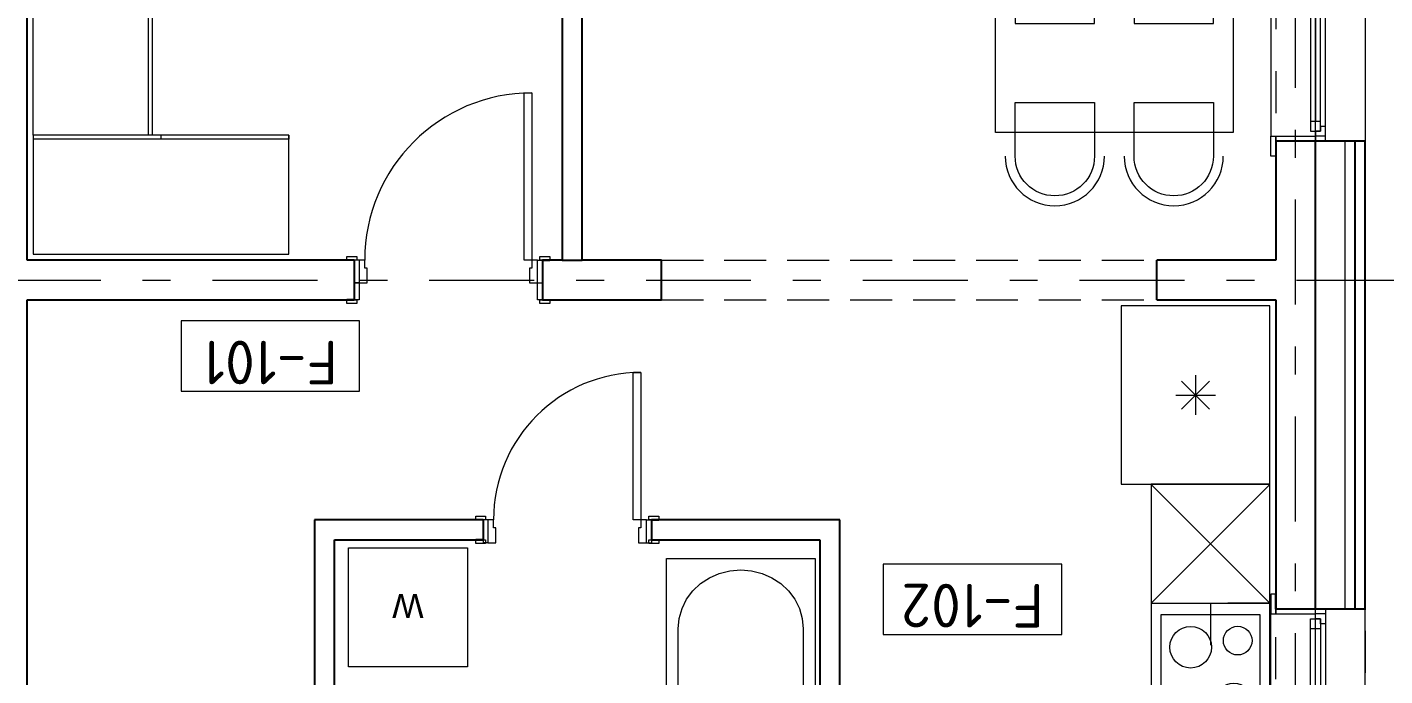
# Model space of a CAD drawing. Header units: millimetres. Extents: x 18162 to 3540582, y 72188 to 247925.
# Drawn here: x 680611 to 687461, y 89149 to 92421 of the extents above; entities that cross this region are included whole.
import ezdxf
from ezdxf.enums import TextEntityAlignment as Align

# ---------------------------------------------------------------- set-up
doc = ezdxf.new("R2010")
doc.units = ezdxf.units.MM
doc.header["$MEASUREMENT"] = 0
doc.set_wipeout_variables(frame=1)
for name, pattern in [('Dashed', [423.333333, 211.666667, -211.666667]), ('Double Dashed', [1093.611073, 529.166651, -211.666656, 141.111112, -211.666656]), ('Hidden Line', [317.5, 211.666667, -105.833333]), ('Wipeout_Contour', [1000, 0, -1000])]:
    doc.linetypes.add(name, pattern=pattern)
for name, color, linetype in [('Archicad Doors', 7, 'Continuous'), ('Archicad Windows', 7, 'Continuous'), ('Archicad Zone Stamps', 7, 'Continuous'), ('Dimensioning - General', 7, 'Continuous'), ('Interior - Equipment', 7, 'Continuous'), ('Interior - Furniture', 7, 'Continuous'), ('Model Unit - Zone A', 7, 'Continuous'), ('Structural - Bearing', 7, 'Continuous'), ('Structural - Grid', 7, 'Continuous')]:
    doc.layers.add(name, color=color, linetype=linetype)
doc.styles.add('GENERATED_STYLE_1', font='arial.ttf')
doc.styles.add('GENERATED_STYLE_2', font='')
doc.styles.add('GENERATED_STYLE_3', font='', dxfattribs={"width": 0.8})
doc.styles.get('GENERATED_STYLE_2').set_extended_font_data('ISOCPEUR MON')
doc.styles.get('GENERATED_STYLE_3').set_extended_font_data('ISOCPEUR MON')
doc.dimstyles.new('GENERATED_STYLE__2', dxfattribs={"dimtxt": 250, "dimasz": 152, "dimexe": 0.18, "dimexo": 0.0625, "dimgap": 0, "dimtad": 1, "dimdec": 0, "dimzin": 0, "dimdsep": 46, "dimtxsty": 'GENERATED_STYLE_3', "dimblk": 'ARROWHEAD_2', "dimblk1": 'ARROWHEAD_2', "dimblk2": 'ARROWHEAD_2', "dimcen": 0.09, "dimse1": 1, "dimse2": 1, "dimclrd": 13, "dimclre": 13, "dimclrt": 13, "dimadec": 0, "dimazin": 0, "dimtfac": 1, "dimtdec": 4, "dimtmove": 0, "dimatfit": 3, "dimfxl": 1, "dimtolj": 1, "dimtzin": 0, "dimarcsym": 0})

# ---------------------------------------------------------------- blocks, each defined once
blk = doc.blocks.new('Гал тогоо_F-102_61_3', base_point=(685381, 89975))
at = {"layer": 'Archicad Zone Stamps', "color": 7, "linetype": 'Continuous', "lineweight": 5}
for p, q in [((685831, 89712.9), (684931, 89712.9)), ((684931, 89712.9), (684931, 89358.1)), ((685831, 89358.1), (685831, 89712.9)), ((684931, 89358.1), (685831, 89358.1))]:
    blk.add_line(p, q, dxfattribs=at)
at = {"layer": 'Archicad Zone Stamps', "color": 7, "lineweight": 5, "style": 'GENERATED_STYLE_2'}
for tag, p in [('DUMMY_861', (685018.7, 89393.5)), ('ROOM_NUMBER', (685381, 89393.5))]:
    blk.add_attdef(tag, text='', height=220, rotation=180, dxfattribs=at).set_placement(p, align=Align.TOP_CENTER)
blk = doc.blocks.new('Үүдний хэсэг_F-101_89_3', base_point=(681838.9, 90311.8))
at = {"layer": 'Archicad Zone Stamps', "color": 7, "linetype": 'Continuous', "lineweight": 5}
for p, q in [((682288.9, 90939.2), (681388.9, 90939.2)), ((681388.9, 90939.2), (681388.9, 90584.4)), ((682288.9, 90584.4), (682288.9, 90939.2)), ((681388.9, 90584.4), (682288.9, 90584.4))]:
    blk.add_line(p, q, dxfattribs=at)
at = {"layer": 'Archicad Zone Stamps', "color": 7, "lineweight": 5, "style": 'GENERATED_STYLE_2'}
for tag, p in [('DUMMY_861', (681498.6, 90619.9)), ('ROOM_NUMBER', (681838.9, 90619.9))]:
    blk.add_attdef(tag, text='', height=220, rotation=180, dxfattribs=at).set_placement(p, align=Align.TOP_CENTER)
blk = doc.blocks.new('Window 27[54]_3', base_point=(636137.8, 0))
at = {"layer": 'Archicad Windows', "color": 7, "linetype": 'Continuous', "lineweight": 13}
for p, q in [((686886.3, 93020.7), (686886.3, 93120.7)), ((686886.3, 93120.7), (686911.3, 93120.7)), ((686911.3, 93120.7), (686911.3, 93020.7)), ((686911.3, 93045.7), (686911.3, 93120.7)), ((686911.3, 93045.7), (686911.3, 93120.7)), ((686911.3, 93020.7), (686911.3, 93045.7)), ((686911.3, 93045.7), (687111.3, 93045.7)), ((687111.3, 93045.7), (686911.3, 93045.7)), ((687111.3, 93045.7), (686911.3, 93045.7)), ((687111.3, 93045.7), (687111.3, 93020.7)), ((687111.3, 93045.7), (687111.3, 93020.7)), ((687161.3, 93045.7), (687111.3, 93045.7)), ((687161.3, 93045.7), (687111.3, 93045.7)), ((687161.3, 93020.7), (687161.3, 93045.7)), ((687261.3, 93045.7), (687161.3, 93045.7)), ((687311.3, 93045.7), (687261.3, 93045.7)), ((687361.3, 93045.7), (687311.3, 93045.7)), ((687361.3, 93045.7), (687361.3, 91845.7)), ((686886.3, 93020.7), (686886.3, 91870.7)), ((686911.3, 93020.7), (686886.3, 93020.7)), ((687111.3, 93020.7), (686911.3, 93020.7)), ((687086.3, 92995.7), (687086.3, 92945.7)), ((687136.3, 92995.7), (687086.3, 92995.7)), ((687111.3, 93020.7), (687111.3, 92995.7)), ((687161.3, 93020.7), (687111.3, 93020.7)), ((687111.3, 92995.7), (687136.3, 92995.7)), ((687136.3, 92995.7), (687136.3, 92970.7)), ((687136.3, 92945.7), (687136.3, 92995.7)), ((687136.3, 92970.7), (687161.3, 92970.7)), ((687161.3, 92970.7), (687161.3, 93020.7)), ((687161.3, 91920.7), (687161.3, 92970.7)), ((687086.3, 92945.7), (687086.3, 91945.7)), ((687086.3, 92945.7), (687136.3, 92945.7)), ((687086.3, 92945.7), (687086.3, 91945.7)), ((687111.3, 92945.7), (687111.3, 91945.7)), ((687136.3, 91945.7), (687136.3, 92945.7)), ((687136.3, 91945.7), (687086.3, 91945.7)), ((687086.3, 91945.7), (687086.3, 91895.7)), ((687136.3, 91895.7), (687136.3, 91945.7)), ((686886.3, 91770.7), (686886.3, 91870.7)), ((686886.3, 91870.7), (686911.3, 91870.7)), ((686911.3, 91845.7), (686911.3, 91870.7)), ((686911.3, 91870.7), (687111.3, 91870.7)), ((686911.3, 91870.7), (686911.3, 91770.7)), ((687086.3, 91895.7), (687136.3, 91895.7)), ((687136.3, 91895.7), (687111.3, 91895.7)), ((687111.3, 91895.7), (687111.3, 91870.7)), ((687111.3, 91870.7), (687111.3, 91845.7)), ((687111.3, 91870.7), (687111.3, 91845.7)), ((687161.3, 91870.7), (687111.3, 91870.7)), ((687161.3, 91920.7), (687136.3, 91920.7)), ((687136.3, 91920.7), (687136.3, 91895.7)), ((687161.3, 91870.7), (687161.3, 91920.7)), ((687161.3, 91845.7), (687161.3, 91870.7)), ((687111.3, 91845.7), (686911.3, 91845.7)), ((687111.3, 91845.7), (686911.3, 91845.7)), ((687111.3, 91845.7), (686911.3, 91845.7)), ((686911.3, 91845.7), (686911.3, 91770.7)), ((686911.3, 91845.7), (686911.3, 91770.7)), ((687161.3, 91845.7), (687111.3, 91845.7)), ((687161.3, 91845.7), (687111.3, 91845.7)), ((687261.3, 91845.7), (687161.3, 91845.7)), ((687311.3, 91845.7), (687261.3, 91845.7)), ((687361.3, 91845.7), (687311.3, 91845.7)), ((686911.3, 91770.7), (686886.3, 91770.7))]:
    blk.add_line(p, q, dxfattribs=at)
at = {"layer": 'Archicad Windows', "color": 7, "linetype": 'Dashed', "lineweight": 13}
blk.add_line((686911.3, 93045.7), (686911.3, 91845.7), dxfattribs=at)
blk = doc.blocks.new('Window 27[57]_3', base_point=(636137.8, 0))
at = {"layer": 'Archicad Windows', "color": 7, "linetype": 'Continuous', "lineweight": 13}
for p, q in [((686911.3, 89561.1), (686886.3, 89561.1)), ((686886.3, 89561.1), (686886.3, 89461.1)), ((686911.3, 89461.1), (686911.3, 89561.1)), ((686911.3, 89486.1), (686911.3, 89561.1)), ((686911.3, 89486.1), (686911.3, 89561.1)), ((686886.3, 88311.1), (686886.3, 89461.1)), ((686886.3, 89461.1), (686911.3, 89461.1)), ((687111.3, 89486.1), (686911.3, 89486.1)), ((686911.3, 89486.1), (686911.3, 89461.1)), ((687111.3, 89486.1), (686911.3, 89486.1)), ((687111.3, 89486.1), (686911.3, 89486.1)), ((686911.3, 89461.1), (687111.3, 89461.1)), ((687111.3, 89461.1), (687111.3, 89486.1)), ((687111.3, 89461.1), (687111.3, 89486.1)), ((687161.3, 89486.1), (687111.3, 89486.1)), ((687161.3, 89486.1), (687111.3, 89486.1)), ((687111.3, 89436.1), (687111.3, 89461.1)), ((687161.3, 89461.1), (687111.3, 89461.1)), ((687161.3, 89486.1), (687161.3, 89461.1)), ((687261.3, 89486.1), (687161.3, 89486.1)), ((687161.3, 89461.1), (687161.3, 89411.1)), ((687311.3, 89486.1), (687261.3, 89486.1)), ((687361.3, 89486.1), (687311.3, 89486.1)), ((687361.3, 88286.1), (687361.3, 89486.1)), ((687086.3, 89386.1), (687086.3, 89436.1)), ((687086.3, 89436.1), (687136.3, 89436.1)), ((687136.3, 89436.1), (687111.3, 89436.1)), ((687136.3, 89411.1), (687136.3, 89436.1)), ((687136.3, 89436.1), (687136.3, 89386.1)), ((687161.3, 89411.1), (687136.3, 89411.1)), ((687161.3, 89411.1), (687161.3, 88361.1)), ((687086.3, 88386.1), (687086.3, 89386.1)), ((687136.3, 89386.1), (687086.3, 89386.1)), ((687086.3, 88386.1), (687086.3, 89386.1)), ((687111.3, 88386.1), (687111.3, 89386.1)), ((687136.3, 89386.1), (687136.3, 88386.1)), ((687086.3, 88336.1), (687086.3, 88386.1)), ((687086.3, 88386.1), (687136.3, 88386.1)), ((687136.3, 88386.1), (687136.3, 88336.1)), ((686886.3, 88311.1), (686886.3, 88211.1)), ((686911.3, 88311.1), (686886.3, 88311.1)), ((687111.3, 88311.1), (686911.3, 88311.1)), ((686911.3, 88311.1), (686911.3, 88286.1)), ((686911.3, 88211.1), (686911.3, 88311.1)), ((687136.3, 88336.1), (687086.3, 88336.1)), ((687111.3, 88311.1), (687111.3, 88336.1)), ((687111.3, 88336.1), (687136.3, 88336.1)), ((687111.3, 88286.1), (687111.3, 88311.1)), ((687111.3, 88286.1), (687111.3, 88311.1)), ((687161.3, 88311.1), (687111.3, 88311.1)), ((687136.3, 88336.1), (687136.3, 88361.1)), ((687136.3, 88361.1), (687161.3, 88361.1)), ((687161.3, 88361.1), (687161.3, 88311.1)), ((687161.3, 88311.1), (687161.3, 88286.1)), ((686911.3, 88286.1), (687111.3, 88286.1)), ((687111.3, 88286.1), (686911.3, 88286.1)), ((687111.3, 88286.1), (686911.3, 88286.1)), ((686911.3, 88286.1), (686911.3, 88211.1)), ((686911.3, 88286.1), (686911.3, 88211.1)), ((687161.3, 88286.1), (687111.3, 88286.1)), ((687161.3, 88286.1), (687111.3, 88286.1)), ((687261.3, 88286.1), (687161.3, 88286.1)), ((687311.3, 88286.1), (687261.3, 88286.1)), ((687361.3, 88286.1), (687311.3, 88286.1)), ((686886.3, 88211.1), (686911.3, 88211.1))]:
    blk.add_line(p, q, dxfattribs=at)
at = {"layer": 'Archicad Windows', "color": 7, "linetype": 'Dashed', "lineweight": 13}
blk.add_line((686911.3, 88286.1), (686911.3, 89486.1), dxfattribs=at)
blk = doc.blocks.new('Rectangular Door Opening 27[79]_3', base_point=(636137.8, 0))
at = {"layer": 'Archicad Doors', "color": 7, "linetype": 'Hidden Line', "lineweight": 13}
for p, q in [((683811.3, 91245.7), (686311.3, 91245.7)), ((683811.3, 91045.7), (683811.3, 91245.7)), ((686311.3, 91045.7), (686311.3, 91245.7)), ((683811.3, 91045.7), (686311.3, 91045.7))]:
    blk.add_line(p, q, dxfattribs=at)
blk = doc.blocks.new('Door 27[86]_3', base_point=(636137.8, 0))
at = {"layer": 'Archicad Doors', "color": 7, "linetype": 'Continuous', "lineweight": 13}
for p, q in [((683118.3, 91245.7), (683118.3, 92089.7)), ((683118.3, 92089.7), (683158.3, 92089.7)), ((683158.3, 92089.7), (683158.3, 91245.7)), ((682224.3, 91245.7), (682224.3, 91264.7)), ((682224.3, 91264.7), (682274.3, 91264.7)), ((682274.3, 91245.7), (682224.3, 91245.7)), ((682261.3, 91245.7), (682224.3, 91245.7)), ((682261.3, 91245.7), (682224.3, 91245.7)), ((682286.3, 91245.7), (682261.3, 91245.7)), ((682261.3, 91245.7), (682261.3, 91130.7)), ((682261.3, 91245.7), (682261.3, 91130.7)), ((682261.3, 91245.7), (682261.3, 91130.7)), ((682274.3, 91264.7), (682274.3, 91245.7)), ((682314.3, 91245.7), (682286.3, 91245.7)), ((682286.3, 91245.7), (682286.3, 91130.7)), ((682314.3, 91205.7), (682314.3, 91245.7)), ((683158.3, 91245.7), (683118.3, 91245.7)), ((683186.3, 91245.7), (683158.3, 91245.7)), ((683158.3, 91245.7), (683158.3, 91205.7)), ((683186.3, 91245.7), (683211.3, 91245.7)), ((683186.3, 91130.7), (683186.3, 91245.7)), ((683198.3, 91264.7), (683248.3, 91264.7)), ((683198.3, 91245.7), (683198.3, 91264.7)), ((683248.3, 91245.7), (683198.3, 91245.7)), ((683211.3, 91245.7), (683211.3, 91130.7)), ((683211.3, 91245.7), (683211.3, 91130.7)), ((683211.3, 91245.7), (683211.3, 91130.7)), ((683211.3, 91245.7), (683248.3, 91245.7)), ((683211.3, 91245.7), (683248.3, 91245.7)), ((683248.3, 91264.7), (683248.3, 91245.7)), ((682326.3, 91205.7), (682314.3, 91205.7)), ((682326.3, 91130.7), (682326.3, 91205.7)), ((683158.3, 91205.7), (683146.3, 91205.7)), ((683146.3, 91205.7), (683146.3, 91130.7)), ((682261.3, 91045.7), (682261.3, 91130.7)), ((682261.3, 91130.7), (682286.3, 91130.7)), ((682286.3, 91130.7), (682261.3, 91130.7)), ((682261.3, 91130.7), (682261.3, 91045.7)), ((682261.3, 91130.7), (682261.3, 91045.7)), ((682286.3, 91130.7), (682286.3, 91045.7)), ((682286.3, 91130.7), (682326.3, 91130.7)), ((683146.3, 91130.7), (683186.3, 91130.7)), ((683186.3, 91045.7), (683186.3, 91130.7)), ((683186.3, 91130.7), (683211.3, 91130.7)), ((683186.3, 91130.7), (683211.3, 91130.7)), ((683211.3, 91130.7), (683211.3, 91045.7)), ((683211.3, 91130.7), (683211.3, 91045.7)), ((683211.3, 91130.7), (683211.3, 91045.7)), ((682224.3, 91026.7), (682224.3, 91045.7)), ((682224.3, 91045.7), (682274.3, 91045.7)), ((682261.3, 91045.7), (682224.3, 91045.7)), ((682261.3, 91045.7), (682224.3, 91045.7)), ((682286.3, 91045.7), (682261.3, 91045.7)), ((682274.3, 91045.7), (682274.3, 91026.7)), ((683211.3, 91045.7), (683186.3, 91045.7)), ((683198.3, 91045.7), (683248.3, 91045.7)), ((683198.3, 91026.7), (683198.3, 91045.7)), ((683211.3, 91045.7), (683248.3, 91045.7)), ((683211.3, 91045.7), (683248.3, 91045.7)), ((683248.3, 91045.7), (683248.3, 91026.7)), ((682274.3, 91026.7), (682224.3, 91026.7)), ((683248.3, 91026.7), (683198.3, 91026.7))]:
    blk.add_line(p, q, dxfattribs=at)
blk.add_arc((683158.3, 91245.7), 844, 90, 180, dxfattribs=at)
blk = doc.blocks.new('Door 27[96]_3', base_point=(636137.8, 0))
at = {"layer": 'Archicad Doors', "color": 7, "linetype": 'Continuous', "lineweight": 13}
for p, q in [((683668.3, 89935.7), (683668.3, 90679.7)), ((683668.3, 90679.7), (683708.3, 90679.7)), ((683708.3, 90679.7), (683708.3, 89935.7)), ((682874.3, 89935.7), (682874.3, 89954.7)), ((682874.3, 89954.7), (682924.3, 89954.7)), ((682924.3, 89954.7), (682924.3, 89935.7)), ((683748.3, 89954.7), (683798.3, 89954.7)), ((683748.3, 89935.7), (683748.3, 89954.7)), ((683798.3, 89954.7), (683798.3, 89935.7)), ((682924.3, 89935.7), (682874.3, 89935.7)), ((682911.3, 89935.7), (682874.3, 89935.7)), ((682911.3, 89935.7), (682874.3, 89935.7)), ((682936.3, 89935.7), (682911.3, 89935.7)), ((682911.3, 89935.7), (682911.3, 89820.7)), ((682911.3, 89935.7), (682911.3, 89835.7)), ((682911.3, 89935.7), (682911.3, 89835.7)), ((682964.3, 89935.7), (682936.3, 89935.7)), ((682936.3, 89935.7), (682936.3, 89820.7)), ((682964.3, 89895.7), (682964.3, 89935.7)), ((682976.3, 89895.7), (682964.3, 89895.7)), ((682976.3, 89820.7), (682976.3, 89895.7)), ((683708.3, 89935.7), (683668.3, 89935.7)), ((683708.3, 89895.7), (683696.3, 89895.7)), ((683696.3, 89895.7), (683696.3, 89820.7)), ((683736.3, 89935.7), (683708.3, 89935.7)), ((683708.3, 89935.7), (683708.3, 89895.7)), ((683736.3, 89935.7), (683761.3, 89935.7)), ((683736.3, 89820.7), (683736.3, 89935.7)), ((683798.3, 89935.7), (683748.3, 89935.7)), ((683761.3, 89935.7), (683761.3, 89820.7)), ((683761.3, 89935.7), (683761.3, 89835.7)), ((683761.3, 89935.7), (683761.3, 89835.7)), ((683761.3, 89935.7), (683798.3, 89935.7)), ((683761.3, 89935.7), (683798.3, 89935.7)), ((682874.3, 89816.7), (682874.3, 89835.7)), ((682874.3, 89835.7), (682924.3, 89835.7)), ((682911.3, 89835.7), (682874.3, 89835.7)), ((682911.3, 89835.7), (682874.3, 89835.7)), ((682924.3, 89816.7), (682874.3, 89816.7)), ((682936.3, 89820.7), (682911.3, 89820.7)), ((682924.3, 89835.7), (682924.3, 89816.7)), ((682936.3, 89820.7), (682976.3, 89820.7)), ((683696.3, 89820.7), (683736.3, 89820.7)), ((683736.3, 89820.7), (683761.3, 89820.7)), ((683748.3, 89835.7), (683798.3, 89835.7)), ((683748.3, 89816.7), (683748.3, 89835.7)), ((683798.3, 89816.7), (683748.3, 89816.7)), ((683761.3, 89835.7), (683798.3, 89835.7)), ((683761.3, 89835.7), (683798.3, 89835.7)), ((683798.3, 89835.7), (683798.3, 89816.7))]:
    blk.add_line(p, q, dxfattribs=at)
blk.add_arc((683708.3, 89935.7), 744, 90, 180, dxfattribs=at)
blk = doc.blocks.new('Kitchen Layout 27[186]_3', base_point=(683881.6, 87800.4))
at = {"layer": 'Interior - Equipment', "color": 7, "linetype": 'Continuous', "lineweight": 5}
for p, q in [((686435.9, 90636.1), (686577.3, 90494.7)), ((686435.9, 90494.7), (686577.3, 90636.1)), ((686506.6, 90665.4), (686506.6, 90465.4)), ((686406.6, 90565.4), (686606.6, 90565.4)), ((686281.6, 90114.9), (686881.6, 89514.9)), ((686281.6, 89514.9), (686881.6, 90114.9)), ((685124.8, 88275.4), (684824.8, 88275.4)), ((685524.8, 88280.4), (685189.8, 88280.4)), ((685189.8, 88280.4), (685189.8, 87930.4)), ((685524.8, 87930.4), (685524.8, 88280.4)), ((685124.8, 88207.4), (684824.8, 88207.4)), ((685124.8, 88139.4), (684824.8, 88139.4)), ((685124.8, 88071.4), (684824.8, 88071.4)), ((685124.8, 88003.4), (684824.8, 88003.4)), ((685124.8, 87935.4), (684824.8, 87935.4)), ((685189.8, 87930.4), (685524.8, 87930.4))]:
    blk.add_line(p, q, dxfattribs=at)
at = {"layer": 'Interior - Equipment', "color": 7, "linetype": 'Dashed', "lineweight": 5}
for p, q in [((686881.6, 89514.9), (686581.6, 89514.9)), ((686581.6, 89514.9), (686581.6, 88100.4)), ((686881.6, 87800.4), (686881.6, 89514.9)), ((684761.6, 88100.4), (684761.6, 87800.4)), ((686581.6, 88100.4), (684761.6, 88100.4)), ((684761.6, 87800.4), (686881.6, 87800.4))]:
    blk.add_line(p, q, dxfattribs=at)
at = {"layer": 'Interior - Equipment', "color": 7, "linetype": 'Continuous', "lineweight": 5, "flags": 128}
for points in [[(686131.6, 91015.4), (686131.6, 90115.4), (686881.6, 90115.4), (686881.6, 91015.4)], [(684761.6, 87800.4), (686881.6, 87800.4), (686881.6, 90115.4), (686281.6, 90115.4), (686281.6, 88400.4), (684761.6, 88400.4)], [(686281.6, 90114.9), (686281.6, 89514.9), (686881.6, 89514.9), (686881.6, 90114.9)], [(686331.6, 89457.3), (686331.6, 88877.3), (686831.6, 88877.3), (686831.6, 89457.3)], [(685574.8, 88330.4), (684774.8, 88330.4), (684774.8, 87830.4), (685574.8, 87830.4)]]:
    blk.add_lwpolyline(points, close=True, dxfattribs=at)
at = {"layer": 'Interior - Equipment', "color": 7, "linetype": 'Continuous', "lineweight": 5}
for centre, radius in [((686481.6, 89293.7), 105), ((686719.1, 89326.8), 72.5), ((686466.6, 89002), 72.5), ((686699.6, 89022.3), 90)]:
    blk.add_circle(centre, radius, dxfattribs=at)
blk = doc.blocks.new('Bathtub 27[188]_3', base_point=(684586.3, 88040.7))
at = {"layer": 'Interior - Equipment', "color": 7, "linetype": 'Continuous', "lineweight": 5}
for p, q in [((684197.7, 88111.8), (684197.7, 88096.9)), ((684197.7, 88096.9), (684224.9, 88096.9)), ((684224.9, 88096.9), (684224.9, 88111.8))]:
    blk.add_line(p, q, dxfattribs=at)
at = {"layer": 'Interior - Equipment', "color": 7, "linetype": 'Continuous', "lineweight": 5, "flags": 128}
for points in [[(683836.3, 88040.7), (683836.3, 89740.7), (684586.3, 89740.7), (684586.3, 88040.7)], [(684526.3, 88239), (684524.1, 88214.4), (684517.3, 88190.6), (684506.2, 88168.2), (684491.2, 88147.9), (684472.7, 88130.5), (684451.3, 88116.3), (684427.6, 88105.9), (684402.4, 88099.5), (684376.3, 88097.3), (684046.3, 88097.3), (684020.3, 88099.5), (683995, 88105.9), (683971.3, 88116.3), (683949.9, 88130.5), (683931.4, 88147.9), (683916.4, 88168.2), (683905.4, 88190.6), (683898.6, 88214.4), (683896.3, 88239), (683896.3, 89386.5), (683901.1, 89438.2), (683915.3, 89488.3), (683938.5, 89535.3), (683970, 89577.7), (684008.9, 89614.4), (684053.8, 89644.1), (684103.6, 89666.1), (684156.6, 89679.5), (684211.3, 89684), (684266, 89679.5), (684319.1, 89666.1), (684368.8, 89644.1), (684413.8, 89614.4), (684452.6, 89577.7), (684484.1, 89535.3), (684507.3, 89488.3), (684521.5, 89438.2), (684526.3, 89386.5)]]:
    blk.add_lwpolyline(points, close=True, dxfattribs=at)
blk.add_lwpolyline([(684186.3, 88072), (684190.3, 88113.9, -0.12102), (684193.6, 88123.5), (684200.2, 88176.4, -0.882566), (684222.4, 88176.4), (684229.1, 88123.5, -0.12102), (684232.3, 88113.9), (684236.3, 88072, -1)], format="xyb", close=True, dxfattribs=at)
at = {"layer": 'Interior - Equipment', "color": 7, "linetype": 'Continuous', "lineweight": 5}
blk.add_circle((684211.3, 88280.7), 25, dxfattribs=at)
for centre, radius, start, end in [((684211.3, 88112), 21.1, 32.77103, 147.22897), ((684211.3, 88111.8), 13.6, 0, 180)]:
    blk.add_arc(centre, radius, start, end, dxfattribs=at)
blk = doc.blocks.new('Washer 27[190]_3', base_point=(682532.5, 89194.5))
at = {"layer": 'Interior - Equipment', "color": 7, "linetype": 'Continuous', "lineweight": 5, "flags": 128}
blk.add_lwpolyline([(682232.5, 89194.5), (682232.5, 89794.5), (682832.5, 89794.5), (682832.5, 89194.5)], close=True, dxfattribs=at)
at = {"layer": 'Interior - Equipment', "color": 7, "lineweight": 5, "style": 'GENERATED_STYLE_1'}
blk.add_attdef('stDisplayText', text='', height=120, rotation=180, dxfattribs=at).set_placement((682532.5, 89501.3), align=Align.MIDDLE_CENTER)
blk = doc.blocks.new('Dining Table Rectangle 27[224]_3', base_point=(686096.3, 92240.3))
at = {"layer": 'Interior - Furniture', "color": 7, "linetype": 'Continuous', "lineweight": 5, "flags": 128}
for points in [[(685596.3, 92440.3), (685996.3, 92440.3), (685996.3, 92710.3, 1), (685596.3, 92710.3)], [(686196.3, 92440.3), (686596.3, 92440.3), (686596.3, 92710.3, 1), (686196.3, 92710.3)], [(685596.3, 92040.3), (685996.3, 92040.3), (685996.3, 91770.3, -1), (685596.3, 91770.3)], [(686196.3, 92040.3), (686596.3, 92040.3), (686596.3, 91770.3, -1), (686196.3, 91770.3)]]:
    blk.add_lwpolyline(points, format="xyb", close=True, dxfattribs=at)
blk.add_lwpolyline([(685496.3, 92590.3), (686696.3, 92590.3), (686696.3, 91890.3), (685496.3, 91890.3)], close=True, dxfattribs=at)
at = {"layer": 'Interior - Furniture', "color": 7, "linetype": 'Continuous', "lineweight": 5}
for centre, start, end in [((685796.3, 92710.3), 0, 180), ((686396.3, 92710.3), 0, 180), ((685796.3, 91770.3), 180, 0), ((686396.3, 91770.3), 180, 0)]:
    blk.add_arc(centre, 250, start, end, dxfattribs=at)
blk = doc.blocks.new('Cupboard 27[232]_3', base_point=(681241.3, 93145.7))
at = {"layer": 'Interior - Furniture', "color": 7, "linetype": 'Continuous', "lineweight": 5}
for p, q in [((681221.3, 93145.7), (681221.3, 91875.7)), ((681241.3, 93145.7), (681221.3, 93145.7)), ((681241.3, 92510.7), (681221.3, 92510.7))]:
    blk.add_line(p, q, dxfattribs=at)
at = {"layer": 'Interior - Furniture', "color": 7, "linetype": 'Continuous', "lineweight": 5, "flags": 128}
blk.add_lwpolyline([(681241.3, 93145.7), (681241.3, 91875.7), (680641.3, 91875.7), (680641.3, 93145.7)], close=True, dxfattribs=at)
blk = doc.blocks.new('Cupboard 27[233]_3', base_point=(681931.3, 91875.7))
at = {"layer": 'Interior - Furniture', "color": 7, "linetype": 'Continuous', "lineweight": 5}
for p, q in [((681286.3, 91875.7), (681286.3, 91855.7)), ((681931.3, 91875.7), (681931.3, 91855.7)), ((681931.3, 91855.7), (680641.3, 91855.7))]:
    blk.add_line(p, q, dxfattribs=at)
at = {"layer": 'Interior - Furniture', "color": 7, "linetype": 'Continuous', "lineweight": 5, "flags": 128}
blk.add_lwpolyline([(681931.3, 91875.7), (680641.3, 91875.7), (680641.3, 91275.7), (681931.3, 91275.7)], close=True, dxfattribs=at)
blk = doc.blocks.new('*D640', base_point=(636137.8, 0))
at = {"layer": 'Dimensioning - General', "color": 13, "linetype": 'Continuous', "lineweight": 13, "transparency": 16777216}
for p, q in [((690262.2, 97093.5), (690262.2, 96995.7)), ((690112.2, 96995.7), (690412.2, 96995.7)), ((690262.2, 96995.7), (690262.2, 96645.7)), ((690112.2, 96645.7), (690412.2, 96645.7)), ((690262.2, 96645.7), (690262.2, 91145.7))]:
    blk.add_line(p, q, dxfattribs=at)
at = {"layer": 'Dimensioning - General', "color": 12, "linetype": 'Continuous', "lineweight": 35, "transparency": 16777216}
for p, q in [((690362.2, 96937.9), (690162.2, 97053.4)), ((690362.2, 96587.9), (690162.2, 96703.4))]:
    blk.add_line(p, q, dxfattribs=at)
at = {"layer": 'Dimensioning - General', "color": 13, "lineweight": 13, "transparency": 16777216, "insert": (690239.6, 97472.6), "char_height": 250, "attachment_point": 7, "rotation": 270, "style": 'GENERATED_STYLE_3'}
blk.add_mtext('\\A1;{\\pql;\\fISOCPEUR MON|b0|i0|c0|p0;\\W0.800000;350}', dxfattribs=at)
blk = doc.blocks.new('ARROWHEAD_2')
at = {"color": 0, "linetype": 'Continuous', "lineweight": 0}
for p, q in [((-0.378, -0.655), (0.378, 0.655)), ((0, 0), (-1, 0))]:
    blk.add_line(p, q, dxfattribs=at)
blk = doc.blocks.new('Standard grid marker[327]_3', base_point=(687011.3, 72524.1))
at = {"layer": 'Structural - Grid', "color": 13, "linetype": 'Double Dashed', "lineweight": 13}
blk.add_line((687011.3, 73524.1), (687011.3, 100185.5), dxfattribs=at)
at = {"layer": 'Structural - Grid', "color": 13, "lineweight": 13, "style": 'GENERATED_STYLE_3'}
blk.add_attdef('AC_MarkerText_1', text='', height=250, rotation=180, dxfattribs=at).set_placement((687011.3, 101360.5), align=Align.TOP_CENTER)
blk = doc.blocks.new('Standard grid marker[330]_3', base_point=(654300.1, 91145.7))
at = {"layer": 'Structural - Grid', "color": 13, "linetype": 'Double Dashed', "lineweight": 13}
blk.add_line((655300.1, 91145.7), (689862.2, 91145.7), dxfattribs=at)
at = {"layer": 'Structural - Grid', "color": 13, "lineweight": 13, "style": 'GENERATED_STYLE_3'}
blk.add_attdef('AC_MarkerText_1', text='', height=250, rotation=180, dxfattribs=at).set_placement((691162.2, 91020.7), align=Align.TOP_CENTER)

msp = doc.modelspace()

# ---------------------------------------------------------------- linework, layer by layer
at = {"layer": 'Structural - Bearing', "color": 7, "linetype": 'Continuous', "lineweight": 13, "flags": 128}
msp.add_lwpolyline([(656911.3, 96745.7), (656911.3, 78545.7), (687111.3, 78545.7), (687111.3, 96745.7), (673911.3, 96745.7), (673911.3, 92545.7), (671411.3, 92545.7), (671411.3, 96745.7)], close=True, dxfattribs=at)

# ---------------------------------------------------------------- block references
at = {"layer": 'Interior - Equipment', "color": 7, "linetype": 'Continuous', "lineweight": 5}
msp.add_blockref('Washer 27[190]_3', (682532.5, 89194.5), dxfattribs=at).add_auto_attribs({'stDisplayText': 'W'})
at = {"layer": 'Interior - Furniture', "color": 7, "linetype": 'Continuous', "lineweight": 5}
for name, p in [('Cupboard 27[232]_3', (681241.3, 93145.7)), ('Dining Table Rectangle 27[224]_3', (686096.3, 92240.3))]:
    msp.add_blockref(name, p, dxfattribs=at)
at = {"layer": 'Model Unit - Zone A', "color": 7, "linetype": 'Continuous', "lineweight": 5}
for name, p, values in [('Үүдний хэсэг_F-101_89_3', (681838.9, 90311.8), {'ROOM_NUMBER': 'F-101'}), ('Гал тогоо_F-102_61_3', (685381, 89975), {'ROOM_NUMBER': 'F-102'})]:
    msp.add_blockref(name, p, dxfattribs=at).add_auto_attribs(values)

# ---------------------------------------------------------------- wipeouts: each hides what was drawn before it
at = {"color": 254, "linetype": 'Wipeout_Contour', "lineweight": 0, "ltscale": 2773165.410387438}
msp.add_wipeout([(687311.3, 89486.1), (687361.3, 89486.1), (687361.3, 91845.7), (687311.3, 91845.7)], dxfattribs=at).dxf.layer = 'Structural - Bearing'

# ---------------------------------------------------------------- next in the draw order: linework, layer by layer
at = {"layer": 'Structural - Bearing', "color": 7, "linetype": 'Hidden Line', "lineweight": 13, "flags": 128}
msp.add_lwpolyline([(687361.3, 96995.8), (687361.3, 78295)], dxfattribs=at)
at = {"layer": 'Structural - Bearing', "color": 7, "linetype": 'Continuous', "lineweight": 25, "flags": 128}
msp.add_lwpolyline([(687361.3, 89486.1), (687361.3, 91845.7)], dxfattribs=at)

# ---------------------------------------------------------------- next in the draw order: dimensions: what is measured, and where the dimension line sits
at = {"layer": 'Dimensioning - General', "color": 13, "linetype": 'Continuous', "lineweight": 13}
dim = msp.add_linear_dim(base=(690262.2, 96645.7), p1=(687361.3, 96995.7), p2=(690862.2, 96645.7), angle=270, dimstyle='GENERATED_STYLE__2', dxfattribs=at)
dim.commit()
dim.dimension.update_dxf_attribs({"geometry": '*D640', "text_midpoint": (690437.2, 97187.2), "dimtype": 160, "text_rotation": 270})

# ---------------------------------------------------------------- next in the draw order: wipeouts: each hides what was drawn before it
at = {"color": 254, "linetype": 'Wipeout_Contour', "lineweight": 0, "ltscale": 2772967.128389795}
msp.add_wipeout([(687261.3, 89486.1), (687311.3, 89486.1), (687311.3, 91845.7), (687261.3, 91845.7)], dxfattribs=at).dxf.layer = 'Structural - Bearing'
at = {"color": 254, "linetype": 'Wipeout_Contour', "lineweight": 0, "ltscale": 2750019.719770735}
msp.add_wipeout([(680611.3, 91245.7), (680611.3, 91045.7), (682261.3, 91045.7), (682261.3, 91245.7)], dxfattribs=at).dxf.layer = 'Structural - Bearing'
at = {"color": 254, "linetype": 'Wipeout_Contour', "lineweight": 0, "ltscale": 2758246.645334678}
msp.add_wipeout([(683211.3, 91245.7), (683211.3, 91045.7), (683811.3, 91045.7), (683811.3, 91245.7)], dxfattribs=at).dxf.layer = 'Structural - Bearing'
at = {"color": 254, "linetype": 'Wipeout_Contour', "lineweight": 0, "ltscale": 2063968.973748903}
msp.add_wipeout([(682161.3, 89835.7), (682061.3, 89935.7), (682061.3, 89835.7)], dxfattribs=at).dxf.layer = 'Structural - Bearing'
at = {"color": 254, "linetype": 'Wipeout_Contour', "lineweight": 0, "ltscale": 2071566.814126381}
msp.add_wipeout([(684611.3, 89835.7), (684711.3, 89935.7), (684611.3, 89935.7)], dxfattribs=at).dxf.layer = 'Structural - Bearing'

# ---------------------------------------------------------------- next in the draw order: linework, layer by layer
at = {"layer": 'Structural - Bearing', "color": 7, "linetype": 'Continuous', "lineweight": 25}
for p, q in [((687311.3, 89486.1), (687311.3, 91845.7)), ((687361.3, 91845.7), (687311.3, 91845.7)), ((682261.3, 91245.7), (682224.3, 91245.7)), ((682261.3, 91245.7), (682261.3, 91130.7)), ((683211.3, 91245.7), (683248.3, 91245.7)), ((683211.3, 91245.7), (683211.3, 91130.7)), ((683811.3, 91045.7), (683811.3, 91245.7)), ((682261.3, 91130.7), (682261.3, 91045.7)), ((683211.3, 91130.7), (683211.3, 91045.7)), ((682261.3, 91045.7), (682224.3, 91045.7)), ((683211.3, 91045.7), (683248.3, 91045.7)), ((687361.3, 89486.1), (687311.3, 89486.1))]:
    msp.add_line(p, q, dxfattribs=at)
at = {"layer": 'Structural - Bearing', "color": 7, "linetype": 'Continuous', "lineweight": 25, "flags": 128}
for points in [[(680611.3, 91245.7), (680611.3, 96545.7)], [(682261.3, 91245.7), (680611.3, 91245.7)], [(683811.3, 91245.7), (683211.3, 91245.7)], [(680611.3, 91045.7), (682261.3, 91045.7)], [(680611.3, 88545.7), (680611.3, 91045.7)], [(683211.3, 91045.7), (683811.3, 91045.7)]]:
    msp.add_lwpolyline(points, dxfattribs=at)

# ---------------------------------------------------------------- next in the draw order: block references
at = {"layer": 'Archicad Doors', "color": 7, "linetype": 'Continuous', "lineweight": 13}
msp.add_blockref('Door 27[86]_3', (636137.8, 0), dxfattribs=at)
at = {"layer": 'Interior - Furniture', "color": 7, "linetype": 'Continuous', "lineweight": 5}
msp.add_blockref('Cupboard 27[233]_3', (681931.3, 91875.7), dxfattribs=at)

# ---------------------------------------------------------------- next in the draw order: wipeouts: each hides what was drawn before it
at = {"color": 254, "linetype": 'Wipeout_Contour', "lineweight": 0, "ltscale": 4158806.610020576}
msp.add_wipeout([(687111.3, 91845.7), (687111.3, 89486.1), (687161.3, 89486.1), (687261.3, 89486.1), (687261.3, 91845.7), (687161.3, 91845.7)], dxfattribs=at).dxf.layer = 'Structural - Bearing'
at = {"color": 254, "linetype": 'Wipeout_Contour', "lineweight": 0, "ltscale": 2753718.307281835}
msp.add_wipeout([(682161.3, 89835.7), (682911.3, 89835.7), (682911.3, 89935.7), (682161.3, 89935.7)], dxfattribs=at).dxf.layer = 'Structural - Bearing'
at = {"color": 254, "linetype": 'Wipeout_Contour', "lineweight": 0, "ltscale": 2761588.499752719}
msp.add_wipeout([(684611.3, 89835.7), (684611.3, 87770.7), (684711.3, 87770.7), (684711.3, 89835.7)], dxfattribs=at).dxf.layer = 'Structural - Bearing'

# ---------------------------------------------------------------- next in the draw order: linework, layer by layer
at = {"layer": 'Structural - Bearing', "color": 7, "linetype": 'Continuous', "lineweight": 25}
for p, q in [((687261.3, 91845.7), (687161.3, 91845.7)), ((687311.3, 91845.7), (687261.3, 91845.7)), ((682911.3, 89935.7), (682874.3, 89935.7)), ((682911.3, 89935.7), (682911.3, 89835.7)), ((682911.3, 89835.7), (682874.3, 89835.7)), ((687261.3, 89486.1), (687161.3, 89486.1)), ((687311.3, 89486.1), (687261.3, 89486.1))]:
    msp.add_line(p, q, dxfattribs=at)
at = {"layer": 'Structural - Bearing', "color": 7, "linetype": 'Continuous', "lineweight": 13}
msp.add_line((687261.3, 89486.1), (687261.3, 91845.7), dxfattribs=at)

# ---------------------------------------------------------------- next in the draw order: block references
at = {"layer": 'Interior - Equipment', "color": 7, "linetype": 'Continuous', "lineweight": 5}
msp.add_blockref('Bathtub 27[188]_3', (684586.3, 88040.7), dxfattribs=at)

# ---------------------------------------------------------------- next in the draw order: wipeouts: each hides what was drawn before it
at = {"color": 254, "linetype": 'Wipeout_Contour', "lineweight": 0, "ltscale": 2759147.689491116}
msp.add_wipeout([(683411.3, 91245.7), (683411.3, 96545.7), (683311.3, 96545.7), (683311.3, 91245.7)], dxfattribs=at).dxf.layer = 'Structural - Bearing'
at = {"color": 254, "linetype": 'Wipeout_Contour', "lineweight": 0, "ltscale": 2771876.582334061}
msp.add_wipeout([(687111.3, 91845.7), (686911.3, 91845.7), (686911.3, 89486.1), (687111.3, 89486.1)], dxfattribs=at).dxf.layer = 'Structural - Bearing'
at = {"color": 254, "linetype": 'Wipeout_Contour', "lineweight": 0, "ltscale": 2064080.320493167}
msp.add_wipeout([(682161.3, 89935.7), (682061.3, 89935.7), (682161.3, 89835.7)], dxfattribs=at).dxf.layer = 'Structural - Bearing'
at = {"color": 254, "linetype": 'Wipeout_Contour', "lineweight": 0, "ltscale": 2071651.824873584}
msp.add_wipeout([(684611.3, 89835.7), (684711.3, 89835.7), (684711.3, 89935.7)], dxfattribs=at).dxf.layer = 'Structural - Bearing'

# ---------------------------------------------------------------- next in the draw order: linework, layer by layer
at = {"layer": 'Structural - Bearing', "color": 7, "linetype": 'Continuous', "lineweight": 25}
for p, q in [((686911.3, 91845.7), (686911.3, 91770.7)), ((687111.3, 91845.7), (686911.3, 91845.7)), ((687111.3, 89486.1), (687111.3, 91845.7)), ((687161.3, 91845.7), (687111.3, 91845.7)), ((686911.3, 89486.1), (686911.3, 89561.1)), ((687111.3, 89486.1), (686911.3, 89486.1)), ((687161.3, 89486.1), (687111.3, 89486.1))]:
    msp.add_line(p, q, dxfattribs=at)
at = {"layer": 'Structural - Bearing', "color": 7, "linetype": 'Continuous', "lineweight": 25, "flags": 128}
for points in [[(683311.3, 96545.7), (683311.3, 91245.7)], [(683411.3, 91245.7), (683411.3, 96545.7)], [(686911.3, 91845.7), (686911.3, 91245.7)], [(683311.3, 91245.7), (683411.3, 91245.7)], [(686911.3, 91045.7), (686911.3, 89486.1)], [(682061.3, 89935.7), (682061.3, 89835.7)], [(682911.3, 89935.7), (682061.3, 89935.7)], [(684711.3, 89935.7), (684611.3, 89935.7)], [(684711.3, 87770.7), (684711.3, 89935.7)], [(682161.3, 89835.7), (682911.3, 89835.7)], [(684611.3, 89835.7), (684611.3, 87995.7)]]:
    msp.add_lwpolyline(points, dxfattribs=at)

# ---------------------------------------------------------------- next in the draw order: block references
at = {"layer": 'Archicad Windows', "color": 7, "linetype": 'Continuous', "lineweight": 13}
for name in ['Window 27[54]_3', 'Window 27[57]_3']:
    msp.add_blockref(name, (636137.8, 0), dxfattribs=at)

# ---------------------------------------------------------------- next in the draw order: wipeouts: each hides what was drawn before it
at = {"color": 254, "linetype": 'Wipeout_Contour', "lineweight": 0, "ltscale": 2770538.330407405}
msp.add_wipeout([(686311.3, 91045.7), (686911.3, 91045.7), (686911.3, 91245.7), (686311.3, 91245.7)], dxfattribs=at).dxf.layer = 'Structural - Bearing'
at = {"color": 254, "linetype": 'Wipeout_Contour', "lineweight": 0, "ltscale": 2760261.944953259}
msp.add_wipeout([(683761.3, 89935.7), (683761.3, 89835.7), (684611.3, 89835.7), (684611.3, 89935.7)], dxfattribs=at).dxf.layer = 'Structural - Bearing'
at = {"color": 254, "linetype": 'Wipeout_Contour', "lineweight": 0, "ltscale": 2751748.352202902}
msp.add_wipeout([(682061.3, 89835.7), (682061.3, 88840.9), (682161.3, 88840.9), (682161.3, 89835.7)], dxfattribs=at).dxf.layer = 'Structural - Bearing'

# ---------------------------------------------------------------- next in the draw order: linework, layer by layer
at = {"layer": 'Structural - Bearing', "color": 7, "linetype": 'Continuous', "lineweight": 25}
for p, q in [((686311.3, 91045.7), (686311.3, 91245.7)), ((683761.3, 89935.7), (683798.3, 89935.7)), ((683761.3, 89935.7), (683761.3, 89835.7)), ((683761.3, 89835.7), (683798.3, 89835.7))]:
    msp.add_line(p, q, dxfattribs=at)
at = {"layer": 'Structural - Bearing', "color": 7, "linetype": 'Continuous', "lineweight": 25, "flags": 128}
for points in [[(686911.3, 91245.7), (686311.3, 91245.7)], [(686311.3, 91045.7), (686911.3, 91045.7)], [(684611.3, 89935.7), (683761.3, 89935.7)], [(682061.3, 89835.7), (682061.3, 88840.9)], [(682161.3, 88840.9), (682161.3, 89835.7)], [(683761.3, 89835.7), (684611.3, 89835.7)]]:
    msp.add_lwpolyline(points, dxfattribs=at)

# ---------------------------------------------------------------- next in the draw order: block references
at = {"layer": 'Archicad Doors', "color": 7, "linetype": 'Hidden Line', "lineweight": 13}
msp.add_blockref('Rectangular Door Opening 27[79]_3', (636137.8, 0), dxfattribs=at)
at = {"layer": 'Archicad Doors', "color": 7, "linetype": 'Continuous', "lineweight": 13}
msp.add_blockref('Door 27[96]_3', (636137.8, 0), dxfattribs=at)
at = {"layer": 'Interior - Equipment', "color": 7, "linetype": 'Continuous', "lineweight": 5}
msp.add_blockref('Kitchen Layout 27[186]_3', (683881.6, 87800.4), dxfattribs=at)
at = {"layer": 'Structural - Grid', "color": 13, "linetype": 'Continuous', "lineweight": 13}
for name, p in [('Standard grid marker[327]_3', (687011.3, 72524.1)), ('Standard grid marker[330]_3', (654300.1, 91145.7))]:
    msp.add_blockref(name, p, dxfattribs=at)

doc.saveas('drawing.dxf')
